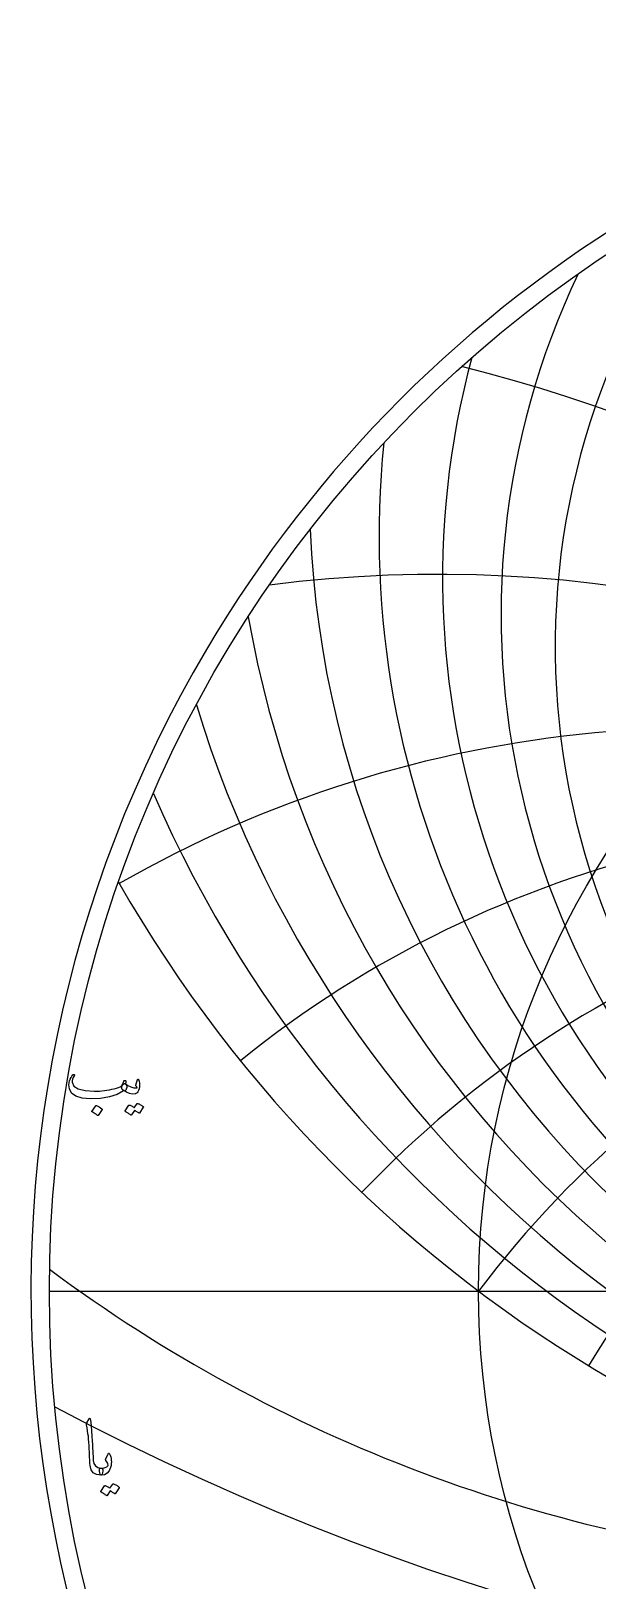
# Model space of a CAD drawing. Header units: millimetres. Extents: x -80 to 80, y -80 to 82.
# Drawn here: x -80.4 to -44.2, y -18.5 to 80.3 of the extents above; entities that cross this region are included whole.
import ezdxf

# ---------------------------------------------------------------- set-up
doc = ezdxf.new("R2010")
doc.units = ezdxf.units.MM
for name, color, linetype in [('CUT_OUTER', 1, 'Continuous'), ('ENGRAVE', 7, 'Continuous'), ('ENGRAVE_FINE', 8, 'Continuous'), ('TEXT', 5, 'Continuous')]:
    doc.layers.add(name, color=color, linetype=linetype)

msp = doc.modelspace()

# ---------------------------------------------------------------- linework, layer by layer
at = {"layer": 'CUT_OUTER'}
for centre, radius, start, end in [((-0.0002, -0.0002), 80.3699, 149.413866, 87.803582), ((-0.0008, 0.0008), 80.3689, 92.195702, 149.41427)]:
    msp.add_arc(centre, radius, start, end, dxfattribs=at)
at = {"layer": 'ENGRAVE'}
msp.add_lwpolyline([(-79.2, 0), (79.2, 0)], dxfattribs=at)
for radius in [79.2, 51.8435]:
    msp.add_circle((0, 0), radius, dxfattribs=at)
for centre, radius, start, end in [((0, 48.1088), 58.1861, 174.130091, 5.869909), ((0, 68.7986), 86.1452, 209.748792, 330.251208), ((0, -39.0669), 64.9151, 37, 143), ((0, -39.0669), 64.9151, 37, 143), ((-21.245, 79.2873), 97.0854, 233.35727, 265.366575)]:
    msp.add_arc(centre, radius, start, end, dxfattribs=at)
at = {"layer": 'ENGRAVE_FINE'}
for centre, radius, start, end in [((0, 41.053), 46.9598, 141.843716, 38.156284), ((0, 43.121), 50.4071, 154.488031, 25.511969), ((0, 45.4574), 54.133, 164.9746, 15.0254), ((-77.3628, -39.0669), 100.9899, 13.886891, 75.995644), ((-77.3628, -39.0669), 100.9899, 13.886891, 75.995644), ((0, 51.1334), 62.6268, 182.363249, 357.636751), ((-54.4702, -39.0669), 84.7406, 17.736077, 97.259064), ((-54.4702, -39.0669), 84.7406, 17.736077, 97.259064), ((0, 54.6048), 67.5308, 189.911619, 350.088381), ((0, 58.6174), 72.9949, 196.927448, 343.072552), ((-37.4787, -39.0669), 74.9575, 21.867289, 119.81232), ((-37.4787, -39.0669), 74.9575, 21.867289, 119.81232), ((0, 63.2943), 79.1445, 203.514935, 336.485065), ((-23.6272, -39.0669), 69.0812, 26.371572, 128.918241), ((-23.6272, -39.0669), 69.0812, 26.371572, 128.918241), ((-11.4463, -39.0669), 65.9165, 31.365109, 136.520205), ((-11.4463, -39.0669), 65.9165, 31.365109, 136.520205), ((11.4463, -39.0669), 65.9165, 43.479795, 148.634891), ((11.4463, -39.0669), 65.9165, 43.479795, 148.634891), ((0, 141.4082), 168.3962, 242.077896, 297.922104)]:
    msp.add_arc(centre, radius, start, end, dxfattribs=at)
at = {"layer": 'TEXT'}
for points in [[(-74.3512, 13.1987), (-74.3464, 13.1962), (-74.3418, 13.1937), (-74.3376, 13.1912), (-74.3337, 13.1887), (-74.3298, 13.1859), (-74.3256, 13.1825), (-74.3211, 13.1784), (-74.3162, 13.1738), (-74.2759, 13.1263), (-74.26, 13.0588), (-74.2685, 12.9714), (-74.3012, 12.864), (-74.3315, 12.7987), (-74.3624, 12.7578), (-74.394, 12.7413), (-74.4261, 12.7491), (-74.4424, 12.7569), (-74.4561, 12.7603), (-74.4674, 12.7594), (-74.4761, 12.7541), (-74.8858, 12.5299), (-75.3754, 12.3719), (-75.945, 12.2801), (-76.5945, 12.2545), (-77.1197, 12.2994), (-77.5162, 12.4193), (-77.7842, 12.6142), (-77.9234, 12.884), (-77.945, 13.0114), (-77.9497, 13.1388), (-77.9375, 13.2662), (-77.9084, 13.3936), (-77.8688, 13.5063), (-77.8198, 13.6097), (-77.7614, 13.7037), (-77.6936, 13.7883), (-77.6808, 13.7989), (-77.6674, 13.8058), (-77.6533, 13.8089), (-77.6387, 13.8083), (-77.6249, 13.8023), (-77.6137, 13.7945), (-77.6049, 13.7848), (-77.5987, 13.7733), (-77.5959, 13.762), (-77.5974, 13.7483), (-77.6034, 13.7321), (-77.6137, 13.7133), (-77.6861, 13.6072), (-77.7336, 13.5035), (-77.7561, 13.4023), (-77.7536, 13.3036), (-77.6349, 13.0563), (-77.3589, 12.879), (-76.9255, 12.7716), (-76.3347, 12.7341), (-76.1724, 12.7366), (-76.0105, 12.7441), (-75.8489, 12.7566), (-75.6877, 12.7741), (-75.5276, 12.7965), (-75.3698, 12.824), (-75.2141, 12.8565), (-75.0606, 12.894), (-74.9117, 12.9364), (-74.7896, 12.9789), (-74.6944, 13.0214), (-74.626, 13.0638), (-74.5996, 13.0863), (-74.5754, 13.1138), (-74.5534, 13.1463), (-74.5336, 13.1837), (-74.515, 13.2256), (-74.4967, 13.2712), (-74.4788, 13.3205), (-74.4611, 13.3736), (-74.4542, 13.3898), (-74.4436, 13.4036), (-74.4293, 13.4148), (-74.4112, 13.4236), (-74.3918, 13.4282), (-74.3737, 13.4273), (-74.3568, 13.4207), (-74.3412, 13.4086), (-74.3287, 13.3917), (-74.3212, 13.3711), (-74.3187, 13.3467), (-74.3212, 13.3186)], [(-74.5011, 12.799), (-74.5554, 12.8506), (-74.5835, 12.9152), (-74.5854, 12.993), (-74.561, 13.0838), (-74.5083, 13.1653), (-74.4599, 13.215), (-74.4158, 13.2328), (-74.3762, 13.2187), (-74.1888, 13.0947), (-74.0015, 13.0076), (-73.8141, 12.9574), (-73.6268, 12.9439), (-73.6202, 12.9452), (-73.6155, 12.9489), (-73.6127, 12.9552), (-73.6118, 12.9639), (-73.6165, 12.9805), (-73.6305, 13.0051), (-73.6539, 13.0379), (-73.6867, 13.0788), (-73.693, 13.0913), (-73.6967, 13.1038), (-73.698, 13.1163), (-73.6967, 13.1288), (-73.5768, 13.4735), (-73.5712, 13.4866), (-73.5643, 13.496), (-73.5562, 13.5016), (-73.5468, 13.5035), (-73.5375, 13.5019), (-73.5293, 13.4972), (-73.5225, 13.4894), (-73.5168, 13.4785), (-73.4794, 13.3664), (-73.4569, 13.2549), (-73.4494, 13.1441), (-73.4569, 13.0339), (-73.4812, 12.8968), (-73.5143, 12.7853), (-73.5562, 12.6994), (-73.6068, 12.6392), (-73.6452, 12.6061), (-73.6805, 12.5817), (-73.7126, 12.5661), (-73.7417, 12.5592), (-73.909, 12.5555), (-74.0914, 12.5942), (-74.2887, 12.6754), (-74.5011, 12.799)], [(-73.6118, 11.9497), (-73.6055, 11.9559), (-73.5968, 11.9597), (-73.5855, 11.9609), (-73.5718, 11.9597), (-73.5226, 11.9413), (-73.475, 11.921), (-73.4289, 11.8988), (-73.3844, 11.8748), (-73.3412, 11.8485), (-73.2989, 11.8198), (-73.2575, 11.7886), (-73.2171, 11.7548), (-73.2093, 11.7445), (-73.2058, 11.7336), (-73.2068, 11.7221), (-73.2121, 11.7099), (-73.4519, 11.3302), (-73.4585, 11.3252), (-73.4681, 11.3252), (-73.4809, 11.3302), (-73.4969, 11.3402), (-73.5078, 11.3494), (-73.5256, 11.362), (-73.5503, 11.3781), (-73.5818, 11.3976), (-73.6205, 11.4209), (-73.6667, 11.4482), (-73.7204, 11.4796), (-73.7816, 11.515), (-73.9715, 11.2203), (-73.9802, 11.2112), (-73.9915, 11.209), (-74.0052, 11.2137), (-74.0215, 11.2253), (-74.0355, 11.2353), (-74.0577, 11.2502), (-74.088, 11.2702), (-74.1264, 11.2952), (-74.1735, 11.3252), (-74.23, 11.3602), (-74.2959, 11.4001), (-74.3712, 11.4451), (-74.379, 11.4526), (-74.3824, 11.4601), (-74.3815, 11.4676), (-74.3762, 11.4751), (-74.1314, 11.8398), (-74.1251, 11.846), (-74.1164, 11.8498), (-74.1051, 11.851), (-74.0914, 11.8498), (-74.0496, 11.8362), (-74.009, 11.8204), (-73.9696, 11.8025), (-73.9315, 11.7823), (-73.8947, 11.7603), (-73.8591, 11.7367), (-73.8247, 11.7116), (-73.7916, 11.6849)], [(-76.2447, 11.8098), (-76.2385, 11.8161), (-76.2297, 11.8198), (-76.2185, 11.821), (-76.2048, 11.8198), (-76.1077, 11.7805), (-76.0162, 11.7324), (-75.9303, 11.6755), (-75.85, 11.61), (-75.8422, 11.6), (-75.8388, 11.59), (-75.8397, 11.58), (-75.845, 11.57), (-76.0799, 11.1903), (-76.0886, 11.1812), (-76.0998, 11.179), (-76.1136, 11.1837), (-76.1298, 11.1953), (-76.1439, 11.2053), (-76.166, 11.2203), (-76.1963, 11.2402), (-76.2347, 11.2652), (-76.2819, 11.2952), (-76.3384, 11.3302), (-76.4043, 11.3701), (-76.4795, 11.4151), (-76.4895, 11.4226), (-76.4945, 11.4301), (-76.4945, 11.4376), (-76.4895, 11.4451)], [(-76.6605, -8.1426), (-76.6508, -8.1276), (-76.6418, -8.1176), (-76.6333, -8.1126), (-76.6255, -8.1126), (-76.6137, -8.1192), (-76.603, -8.1388), (-76.5937, -8.1716), (-76.5856, -8.2175), (-76.5443, -8.5907), (-76.5106, -8.9357), (-76.4844, -9.2527), (-76.4657, -9.5415), (-76.4536, -9.7885), (-76.4425, -10.0099), (-76.4324, -10.2057), (-76.4232, -10.3759), (-76.4152, -10.5204), (-76.4088, -10.6394), (-76.404, -10.7328), (-76.4007, -10.8005), (-76.3564, -11.0035), (-76.2583, -11.1528), (-76.1066, -11.2483), (-75.9011, -11.2902), (-75.8439, -11.3051), (-75.8074, -11.3401), (-75.7915, -11.3951), (-75.7962, -11.47), (-75.8196, -11.588), (-75.8449, -11.6724), (-75.8721, -11.7229), (-75.9011, -11.7398), (-76.1902, -11.7017), (-76.4032, -11.5874), (-76.54, -11.3969), (-76.6006, -11.1303), (-76.6101, -11.0027), (-76.6187, -10.8748), (-76.6263, -10.7467), (-76.633, -10.6182), (-76.6391, -10.4894), (-76.6449, -10.3602), (-76.6504, -10.2308), (-76.6555, -10.1011), (-76.6649, -9.8536), (-76.678, -9.6308), (-76.6949, -9.4327), (-76.7155, -9.2592), (-76.7398, -9.0926), (-76.7679, -8.9151), (-76.7998, -8.7267), (-76.8354, -8.5273), (-76.8401, -8.4914), (-76.8391, -8.4586), (-76.8326, -8.4289), (-76.8204, -8.4024)], [(-75.6013, -10.6856), (-75.4614, -10.3759), (-75.4408, -10.3418), (-75.419, -10.3296), (-75.3959, -10.3393), (-75.3715, -10.3709), (-75.3265, -10.4653), (-75.2916, -10.5638), (-75.2666, -10.6664), (-75.2516, -10.7731), (-75.2469, -10.8844), (-75.2528, -11.001), (-75.2694, -11.1229), (-75.2966, -11.2502), (-75.3793, -11.4644), (-75.5076, -11.6174), (-75.6816, -11.7092), (-75.9011, -11.7398), (-75.9264, -11.7239), (-75.9523, -11.6761), (-75.9788, -11.5965), (-76.006, -11.485), (-76.0138, -11.4254), (-76.0123, -11.3763), (-76.0013, -11.3379), (-75.981, -11.3101), (-75.9648, -11.2995), (-75.9461, -11.2927), (-75.9248, -11.2895), (-75.9011, -11.2902), (-75.7628, -11.2858), (-75.6425, -11.2577), (-75.5404, -11.2058), (-75.4564, -11.1303), (-75.4527, -11.1243), (-75.4514, -11.1165), (-75.4527, -11.1069), (-75.4564, -11.0953), (-75.4761, -11.0247), (-75.5051, -10.9529), (-75.5436, -10.8798), (-75.5913, -10.8055), (-75.6069, -10.7774), (-75.6138, -10.7481), (-75.6119, -10.7175), (-75.6013, -10.6856)], [(-75.1567, -12.3044), (-75.1504, -12.2981), (-75.1417, -12.2944), (-75.1304, -12.2931), (-75.1167, -12.2944), (-75.0675, -12.3128), (-75.0199, -12.3331), (-74.9738, -12.3553), (-74.9293, -12.3793), (-74.8861, -12.4055), (-74.8438, -12.4343), (-74.8024, -12.4655), (-74.762, -12.4992), (-74.7542, -12.5095), (-74.7507, -12.5204), (-74.7517, -12.532), (-74.757, -12.5442), (-74.9968, -12.9239), (-75.0034, -12.9289), (-75.013, -12.9289), (-75.0258, -12.9239), (-75.0418, -12.9139), (-75.0527, -12.9047), (-75.0705, -12.892), (-75.0952, -12.876), (-75.1267, -12.8564), (-75.1654, -12.8332), (-75.2116, -12.8059), (-75.2653, -12.7745), (-75.3265, -12.739), (-75.5164, -13.0338), (-75.5251, -13.0429), (-75.5364, -13.045), (-75.5501, -13.0404), (-75.5664, -13.0288), (-75.5804, -13.0188), (-75.6026, -13.0038), (-75.6329, -12.9838), (-75.6713, -12.9589), (-75.7184, -12.9289), (-75.7749, -12.8939), (-75.8408, -12.8539), (-75.9161, -12.809), (-75.9239, -12.8015), (-75.9273, -12.794), (-75.9264, -12.7865), (-75.9211, -12.779), (-75.6763, -12.4143), (-75.67, -12.408), (-75.6613, -12.4043), (-75.65, -12.403), (-75.6363, -12.4043), (-75.5945, -12.4179), (-75.5539, -12.4336), (-75.5145, -12.4516), (-75.4764, -12.4717), (-75.4396, -12.4938), (-75.404, -12.5173), (-75.3696, -12.5425), (-75.3365, -12.5692)]]:
    msp.add_lwpolyline(points, close=True, dxfattribs=at)

doc.saveas('drawing.dxf')
